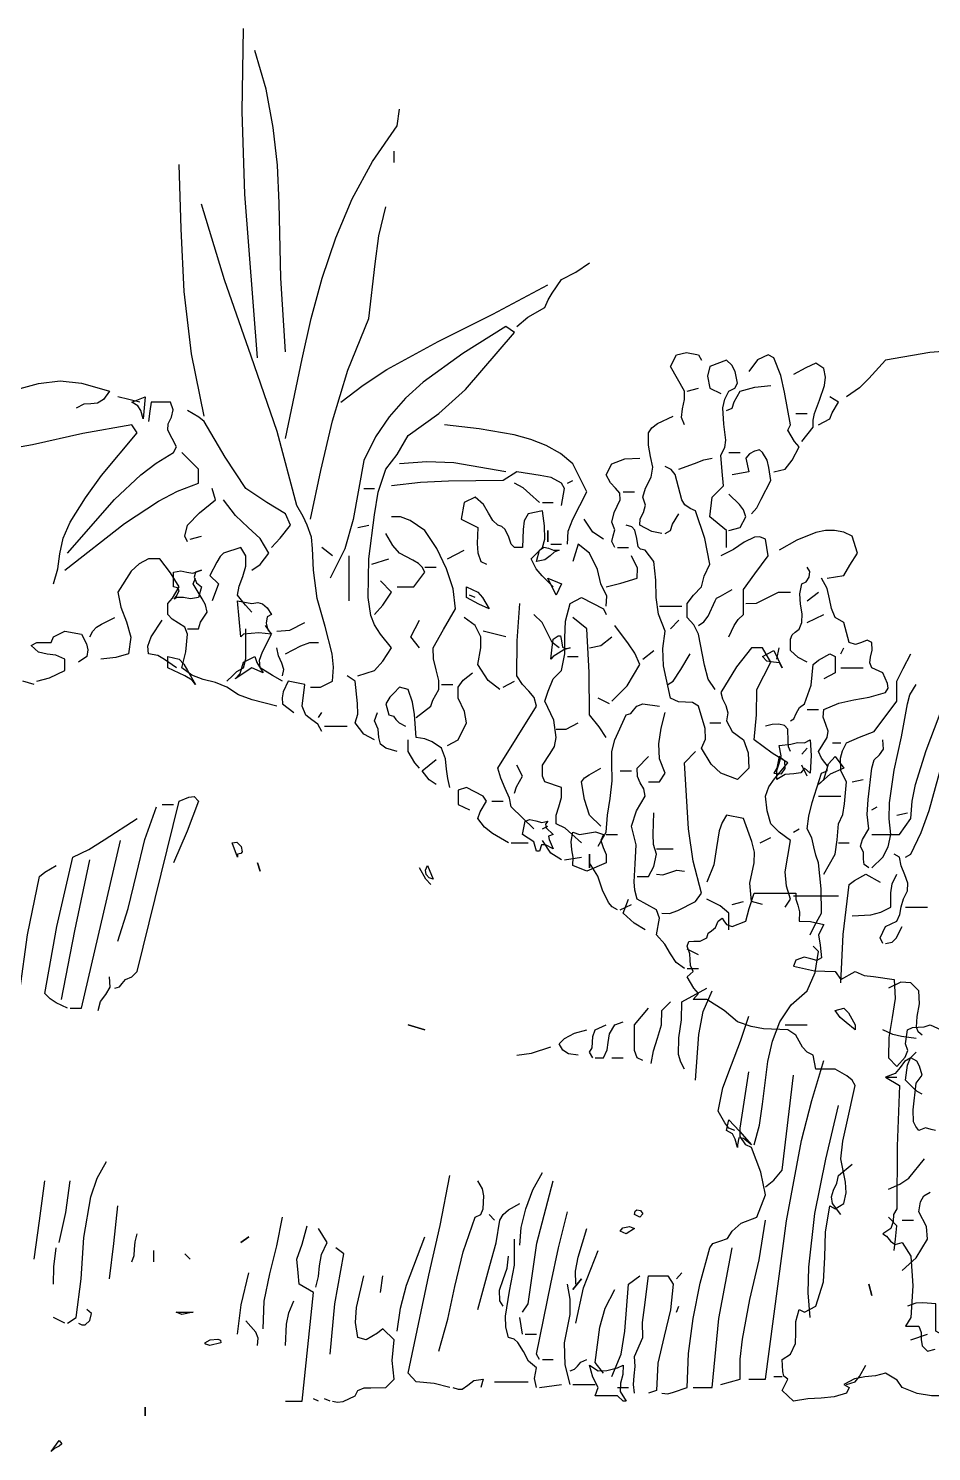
# Model space of a CAD drawing. Header units: millimetres. Extents: x 577 to 2337, y 236 to 943.
# Drawn here: x 819.199 to 819.633, y 706.354 to 707.037 of the extents above; entities that cross this region are included whole.
import ezdxf

# ---------------------------------------------------------------- set-up
doc = ezdxf.new("R2010")
doc.units = ezdxf.units.MM
doc.header["$LTSCALE"] = 0.01
doc.linetypes.add('SOLID_LINE', pattern=[0])
doc.layers.add('06-Furn', color=4, linetype='Continuous')

# ---------------------------------------------------------------- blocks, each defined once
blk = doc.blocks.new('Tree 17')
at = {"layer": '06-Furn', "color": 88, "linetype": 'SOLID_LINE'}
for p, q in [((839.80764, 582.54712), (839.80942, 582.54953)), ((839.80942, 582.54829), (839.80841, 582.54782)), ((839.80942, 582.54953), (839.81004, 582.54883)), ((839.81004, 582.54883), (839.80942, 582.54829)), ((839.80841, 582.54782), (839.80764, 582.54712))]:
    blk.add_line(p, q, dxfattribs=at)
for points in [[(839.85281, 582.78656), (839.85009, 582.82242), (839.84947, 582.84051), (839.84978, 582.85867)], [(839.85894, 582.78788), (839.85793, 582.80403), (839.85762, 582.82041), (839.85723, 582.82871), (839.8563, 582.83702), (839.85475, 582.8454), (839.85226, 582.85386)], [(839.85894, 582.76887), (839.86259, 582.78633), (839.8646, 582.79518), (839.86701, 582.80403), (839.86996, 582.8128), (839.87353, 582.82134), (839.87803, 582.82956), (839.88339, 582.83732), (839.88393, 582.84098)], [(839.88277, 582.82933), (839.88277, 582.83181)], [(839.84117, 582.77376), (839.83837, 582.78742), (839.83682, 582.80108), (839.83612, 582.81482), (839.83566, 582.82887)], [(839.86445, 582.71446), (839.86662, 582.71446), (839.86926, 582.71578), (839.86949, 582.71881), (839.86918, 582.72176), (839.86763, 582.72773), (839.86592, 582.73387), (839.86507, 582.74007), (839.86491, 582.74481), (839.86468, 582.74729), (839.86375, 582.74993), (839.86282, 582.7518), (839.86142, 582.7542), (839.85715, 582.77042), (839.85149, 582.78695), (839.84559, 582.80364), (839.84062, 582.82017)], [(839.86445, 582.75125), (839.8667, 582.76188), (839.86926, 582.77275), (839.8726, 582.78385), (839.87725, 582.79518), (839.87857, 582.80713), (839.87943, 582.81326), (839.8809, 582.81963)], [(839.90962, 582.79339), (839.91203, 582.79549), (839.91575, 582.79759), (839.91645, 582.79929), (839.91738, 582.80069), (839.9194, 582.80372), (839.9225, 582.80535), (839.92553, 582.80737)], [(839.87112, 582.77686), (839.87594, 582.78059), (839.88114, 582.78401), (839.89239, 582.79014), (839.90434, 582.79611), (839.91637, 582.80256)], [(839.87477, 582.71694), (839.87842, 582.71811), (839.88028, 582.72013), (839.88215, 582.72308), (839.87974, 582.7261), (839.87842, 582.72812), (839.87764, 582.73014), (839.8771, 582.7341), (839.87725, 582.74256), (839.87842, 582.75218), (839.87927, 582.75715), (839.8809, 582.7622), (839.88339, 582.76538), (839.88579, 582.76957), (839.89255, 582.77438), (839.89837, 582.77966), (839.90908, 582.79208), (839.90722, 582.79339), (839.89782, 582.7875), (839.88913, 582.78121), (839.88525, 582.77772), (839.88168, 582.77368), (839.87865, 582.76926), (839.87609, 582.76406), (839.87376, 582.75117), (839.87198, 582.74473), (839.86872, 582.73829)], [(839.94633, 582.7719), (839.94563, 582.77352), (839.94587, 582.77539), (839.94633, 582.77741), (839.94633, 582.77927), (839.94323, 582.7847), (839.94455, 582.78719), (839.94672, 582.78773), (839.94936, 582.78719), (839.95006, 582.78602)], [(839.95549, 582.74504), (839.95549, 582.74877), (839.95184, 582.75172), (839.95239, 582.75606), (839.95487, 582.75855), (839.95456, 582.76165), (839.95425, 582.76522), (839.95511, 582.76693), (839.95534, 582.76856), (839.95495, 582.77205), (839.95471, 582.77562), (839.95511, 582.77748), (839.95603, 582.77927), (839.95735, 582.77989), (839.9579, 582.78105), (839.95743, 582.78354), (839.95666, 582.78494), (839.95549, 582.78602), (839.95184, 582.7847), (839.95138, 582.78253), (839.95184, 582.77989), (839.95425, 582.77873)], [(839.96589, 582.76157), (839.96838, 582.7622), (839.96985, 582.76414), (839.9714, 582.76708), (839.97039, 582.76825), (839.96892, 582.77073), (839.96954, 582.7719), (839.96822, 582.77904), (839.96737, 582.78269), (839.96589, 582.78656), (839.96465, 582.78719), (839.96232, 582.7861), (839.96038, 582.78354)], [(839.97202, 582.76825), (839.97451, 582.77135), (839.97451, 582.7729), (839.97474, 582.77438), (839.9759, 582.77733), (839.97699, 582.78051), (839.97715, 582.7823), (839.97684, 582.78424), (839.97505, 582.7854), (839.97288, 582.78439), (839.97016, 582.78292)], [(839.80818, 582.73712), (839.80911, 582.74038), (839.80958, 582.74365), (839.81027, 582.74706), (839.81183, 582.75055), (839.81516, 582.75591), (839.81873, 582.7608), (839.82649, 582.77011), (839.82533, 582.7719), (839.81462, 582.77003), (839.8036, 582.76755), (839.79242, 582.76553)], [(839.80011, 582.77966), (839.80492, 582.78098), (839.80965, 582.78152), (839.81431, 582.78105), (839.81718, 582.7802), (839.82044, 582.77927), (839.81912, 582.77741), (839.8178, 582.77663), (839.81633, 582.77648), (839.81485, 582.7764), (839.81315, 582.77554)], [(839.94688, 582.77927), (839.94936, 582.77989)], [(839.95549, 582.775), (839.95673, 582.77554), (839.9572, 582.77694), (839.95852, 582.77927), (839.9617, 582.78012), (839.96519, 582.78051)], [(839.81128, 582.7438), (839.82153, 582.75552), (839.82727, 582.76095), (839.83069, 582.76351), (839.83449, 582.76584), (839.83511, 582.76708), (839.83325, 582.77073), (839.83332, 582.77213), (839.83402, 582.7736), (839.83441, 582.77516), (839.83379, 582.77686), (839.8296, 582.77686), (839.82929, 582.77492), (839.82898, 582.77259)], [(839.82711, 582.77686), (839.8223, 582.77803)], [(839.82781, 582.77322), (839.82727, 582.775), (839.82665, 582.77609), (839.82533, 582.77686), (839.82828, 582.77803), (839.82781, 582.77322)], [(839.97567, 582.7719), (839.97815, 582.77322), (839.97862, 582.77454), (839.98002, 582.77686), (839.97815, 582.77803)], [(839.85591, 582.74504), (839.85777, 582.74706), (839.8601, 582.74993), (839.85894, 582.75242), (839.8549, 582.7549), (839.85032, 582.75793), (839.84574, 582.76483), (839.84117, 582.77259), (839.84, 582.7736), (839.83752, 582.775)], [(839.94137, 582.74807), (839.93919, 582.74853), (839.93656, 582.74993), (839.93663, 582.75133), (839.93733, 582.75272), (839.9378, 582.75428), (839.93718, 582.75606), (839.9378, 582.758), (839.93904, 582.76041), (839.93935, 582.76266), (839.93888, 582.76499), (839.93842, 582.76747), (839.93842, 582.77011), (839.93919, 582.77127), (839.94043, 582.77221), (839.94385, 582.77376)], [(839.97071, 582.77438), (839.97319, 582.77438)], [(839.92072, 582.74574), (839.92088, 582.74861), (839.92188, 582.75125), (839.92491, 582.75723), (839.92188, 582.76336), (839.91917, 582.76561), (839.91606, 582.76739), (839.91265, 582.76871), (839.909, 582.76972), (839.90139, 582.77104), (839.89379, 582.7719)], [(839.961, 582.75242), (839.96217, 582.75373), (839.9631, 582.7556), (839.96519, 582.75971), (839.96481, 582.76258), (839.96442, 582.76414), (839.96341, 582.76584), (839.96271, 582.76639), (839.96162, 582.76615), (839.96054, 582.76553), (839.95976, 582.7646), (839.96038, 582.76157), (839.95673, 582.76095)], [(839.81066, 582.74007), (839.8237, 582.75032), (839.83115, 582.75521), (839.83534, 582.75738), (839.83992, 582.75909), (839.83992, 582.7622), (839.83628, 582.76584)], [(839.90722, 582.76157), (839.8958, 582.76359), (839.88991, 582.76382), (839.88393, 582.76336)], [(839.93104, 582.74504), (839.93042, 582.74636), (839.93073, 582.7476), (839.93104, 582.74892), (839.93042, 582.75055), (839.93089, 582.75272), (839.93221, 582.75544), (839.93213, 582.75692), (839.9312, 582.758), (839.93011, 582.75917), (839.92918, 582.76095), (839.93042, 582.76336), (839.93322, 582.76444), (839.93656, 582.7646)], [(839.94509, 582.7622), (839.94851, 582.76344), (839.95052, 582.76421), (839.95239, 582.7646)], [(839.95603, 582.76584), (839.95852, 582.76584)], [(839.9194, 582.7542), (839.92002, 582.75793), (839.9194, 582.75909), (839.91715, 582.76033), (839.91474, 582.7608), (839.90962, 582.76157), (839.90659, 582.75971), (839.89464, 582.75956), (839.88851, 582.75925), (839.88215, 582.75855)], [(839.95301, 582.71392), (839.95153, 582.71625), (839.95068, 582.71927), (839.94936, 582.7261), (839.94835, 582.72812), (839.94688, 582.72975), (839.94688, 582.73278), (839.94827, 582.73464), (839.95006, 582.73642), (839.9506, 582.73876), (839.95184, 582.74139), (839.95076, 582.74698), (839.94874, 582.75304), (839.94758, 582.75358), (839.94641, 582.75435), (839.94571, 582.75544), (839.94501, 582.75824), (839.94424, 582.76103), (839.94339, 582.76212), (839.94207, 582.76274)], [(839.83752, 582.74628), (839.83697, 582.74752), (839.83752, 582.74993), (839.84015, 582.75265), (839.84365, 582.75544), (839.84295, 582.75793)], [(839.87609, 582.75793), (839.87842, 582.75793)], [(839.91459, 582.7549), (839.91249, 582.75676), (839.91102, 582.75808), (839.90908, 582.75909)], [(839.92072, 582.75909), (839.92188, 582.75971)], [(839.93291, 582.75723), (839.93539, 582.75723)], [(839.85157, 582.74007), (839.85343, 582.74132), (839.85529, 582.7438), (839.85343, 582.74698), (839.85079, 582.74939), (839.848, 582.75203), (839.84543, 582.75544)], [(839.91754, 582.73642), (839.91513, 582.73883), (839.91381, 582.74038), (839.91273, 582.74256), (839.91521, 582.74504), (839.91575, 582.7469), (839.91567, 582.74978), (839.91521, 582.75304), (839.9121, 582.75242), (839.91125, 582.75086), (839.91102, 582.749), (839.91086, 582.74504), (839.90908, 582.74504), (839.90838, 582.74574), (839.90784, 582.74729), (839.90706, 582.749), (839.90636, 582.74962), (839.90543, 582.74993), (839.90434, 582.75094), (839.90341, 582.75257), (839.90233, 582.75443), (839.90046, 582.75606), (839.89806, 582.7549), (839.89744, 582.75125), (839.90108, 582.74939), (839.90093, 582.74589), (839.90108, 582.74388), (839.9017, 582.74194), (839.90295, 582.74139)], [(839.91521, 582.7549), (839.91754, 582.7549)], [(839.95603, 582.74877), (839.95852, 582.74939), (839.95976, 582.75172), (839.95922, 582.75327), (839.95836, 582.75443), (839.95603, 582.75668)], [(839.88758, 582.70779), (839.89076, 582.71027), (839.89123, 582.71159), (839.89255, 582.71392), (839.89255, 582.71593), (839.89193, 582.71826), (839.89138, 582.72067), (839.8913, 582.72308), (839.89355, 582.72711), (839.89619, 582.73161), (839.89565, 582.73596), (839.89418, 582.74038), (839.89208, 582.74481), (839.88944, 582.74877), (839.88626, 582.75094), (839.88416, 582.75172), (839.88215, 582.75172)], [(839.92856, 582.7469), (839.92623, 582.74838), (839.92437, 582.75125)], [(839.94207, 582.74807), (839.94323, 582.74877), (839.94369, 582.75016), (839.94509, 582.75242)], [(839.87477, 582.74939), (839.87725, 582.74993)], [(839.88339, 582.73642), (839.88704, 582.73642), (839.88944, 582.73961), (839.8889, 582.74077), (839.88812, 582.74155), (839.88688, 582.74225), (839.88393, 582.7438), (839.88246, 582.74551), (839.8809, 582.74807)], [(839.91637, 582.74877), (839.91637, 582.74628), (839.91637, 582.74877)], [(839.96838, 582.66627), (839.96954, 582.66805), (839.96861, 582.67092), (839.96838, 582.67403), (839.96954, 582.68093), (839.96706, 582.68272), (839.96519, 582.68458), (839.96442, 582.68737), (839.96403, 582.69063), (839.96481, 582.69265), (839.96605, 582.69436), (839.96892, 582.69793), (839.9655, 582.70002), (839.96155, 582.7029), (839.96209, 582.70841), (839.96217, 582.71392), (839.96519, 582.71997), (839.96341, 582.72308), (839.961, 582.72308), (839.95767, 582.71889), (839.95425, 582.7133), (839.95464, 582.7119), (839.95534, 582.71042), (839.9558, 582.70887), (839.95549, 582.70709), (839.95673, 582.70476), (839.95922, 582.7029), (839.96023, 582.7001), (839.96038, 582.69676), (839.9579, 582.69428), (839.95425, 582.6956), (839.95215, 582.69762), (839.95006, 582.70111), (839.95091, 582.70305), (839.95084, 582.70538), (839.94936, 582.71027), (839.94804, 582.71112), (839.94657, 582.7112), (839.94501, 582.71128), (839.94323, 582.71206), (839.94175, 582.71912), (839.9416, 582.72292), (839.94207, 582.72672), (839.94059, 582.73045), (839.94012, 582.7341), (839.94005, 582.7379), (839.93958, 582.74194), (839.93772, 582.74442), (839.93671, 582.74465), (839.93616, 582.7452), (839.93586, 582.74698), (839.93547, 582.74884), (839.93477, 582.74954), (839.93353, 582.74993)], [(839.97753, 582.73829), (839.98118, 582.73891), (839.9825, 582.74116), (839.98421, 582.7438), (839.98305, 582.74752), (839.98118, 582.74838), (839.97917, 582.74877), (839.97715, 582.74877), (839.97505, 582.7483), (839.97094, 582.74667), (839.96706, 582.74442)], [(839.83814, 582.7469), (839.84062, 582.74752)], [(839.85157, 582.73091), (839.85025, 582.73239), (839.84846, 582.73464), (839.84885, 582.73658), (839.84962, 582.73868), (839.85032, 582.74093), (839.85032, 582.74325), (839.84916, 582.74504), (839.84543, 582.7438), (839.84466, 582.7431), (839.84396, 582.74186), (839.84241, 582.73891), (839.84427, 582.73712), (839.84295, 582.7334)], [(839.86926, 582.74325), (839.86693, 582.74504)], [(839.91389, 582.74194), (839.91459, 582.74442), (839.91552, 582.74512), (839.91653, 582.74489), (839.91761, 582.74442), (839.91886, 582.74442), (839.91777, 582.74403), (839.91692, 582.74318), (839.91575, 582.74233), (839.91389, 582.74194)], [(839.91707, 582.74574), (839.9194, 582.74574)], [(839.92918, 582.73223), (839.92933, 582.73441), (839.92801, 582.73712), (839.92724, 582.74023), (839.92553, 582.7438), (839.92305, 582.74574), (839.92188, 582.74194)], [(839.93167, 582.74504), (839.93407, 582.74504)], [(839.95603, 582.72548), (839.9572, 582.72797), (839.95805, 582.72929), (839.95922, 582.73037), (839.95922, 582.73588), (839.9617, 582.7393), (839.96465, 582.74325), (839.96403, 582.7469), (839.96279, 582.74737), (839.96162, 582.74729), (839.95937, 582.74621), (839.95705, 582.74457), (839.95425, 582.74325)], [(839.85708, 582.71027), (839.85164, 582.71167), (839.84869, 582.71275), (839.84613, 582.71446), (839.84365, 582.71547), (839.84093, 582.71617), (839.83845, 582.7171), (839.83628, 582.71873), (839.83713, 582.72222), (839.83752, 582.7261), (839.8369, 582.72758), (839.83558, 582.72851), (839.83418, 582.72936), (839.83325, 582.73037), (839.83325, 582.73278), (839.83426, 582.73394), (839.83566, 582.73642), (839.83379, 582.73953), (839.83146, 582.74256), (839.82898, 582.74256), (839.82696, 582.74147), (839.82518, 582.73984), (839.8223, 582.73526), (839.82292, 582.732), (839.82417, 582.72874), (839.8251, 582.7254), (839.82463, 582.72176), (839.82184, 582.72098), (839.81858, 582.72059)], [(839.87291, 582.7334), (839.87291, 582.74325)], [(839.87788, 582.74139), (839.8816, 582.74256)], [(839.89441, 582.74256), (839.89806, 582.74442)], [(839.92918, 582.73642), (839.93236, 582.7372), (839.93593, 582.73829), (839.93601, 582.74054), (839.93469, 582.74325)], [(839.83457, 582.73371), (839.83511, 582.73441), (839.83566, 582.73565), (839.83534, 582.73619), (839.83449, 582.73642), (839.83449, 582.73961), (839.83604, 582.73992), (839.83736, 582.73961), (839.83868, 582.73945), (839.84062, 582.74007), (839.8393, 582.73961), (839.83899, 582.73852), (839.83946, 582.73728), (839.84062, 582.73642), (839.83992, 582.7341), (839.83821, 582.73379), (839.83666, 582.7341), (839.83519, 582.7341), (839.83457, 582.73371)], [(839.83752, 582.72727), (839.83992, 582.72727), (839.84039, 582.72866), (839.84179, 582.73091), (839.84147, 582.73247), (839.8407, 582.73379), (839.83876, 582.73712), (839.8393, 582.73829)], [(839.88944, 582.74077), (839.89193, 582.74077)], [(839.91824, 582.73464), (839.91637, 582.73829), (839.9194, 582.73712), (839.91824, 582.73464)], [(839.97319, 582.71997), (839.97117, 582.72098), (839.96954, 582.72246), (839.96954, 582.72494), (839.96985, 582.72595), (839.97055, 582.72649), (839.9714, 582.72719), (839.97202, 582.72859), (839.9721, 582.73053), (839.97171, 582.73262), (839.97156, 582.73487), (839.97202, 582.73712), (839.97296, 582.73751), (839.97358, 582.73852), (839.97373, 582.73976), (839.97319, 582.74077)], [(839.97381, 582.66021), (839.97482, 582.66238), (839.97629, 582.66502), (839.97622, 582.6703), (839.97567, 582.67604), (839.97505, 582.67767), (839.97466, 582.67954), (839.9742, 582.68148), (839.97319, 582.68342), (839.9735, 582.68621), (839.97428, 582.68924), (839.97629, 582.6956), (839.97753, 582.69614), (839.97761, 582.69723), (839.97707, 582.698), (839.97629, 582.69894), (839.97567, 582.70041), (839.97753, 582.70344), (839.97777, 582.70484), (839.97722, 582.70631), (839.97668, 582.70786), (839.97684, 582.70957), (839.9801, 582.71097), (839.98336, 582.71167), (839.98677, 582.71229), (839.99034, 582.7133), (839.99089, 582.71423), (839.99073, 582.71524), (839.98972, 582.71757), (839.98732, 582.71873), (839.98685, 582.71982), (839.987, 582.72106), (839.98739, 582.72253), (839.98732, 582.72424), (839.9863, 582.72478), (839.98506, 582.72424), (839.98374, 582.72378), (839.98235, 582.72424), (839.98118, 582.72859), (839.97932, 582.72975), (839.97847, 582.73169), (839.97808, 582.73379), (839.97753, 582.73604), (839.97629, 582.73829)], [(839.87842, 582.73037), (839.88028, 582.73239), (839.88215, 582.73526), (839.87974, 582.73774)], [(839.90357, 582.73161), (839.90132, 582.73262), (839.8986, 582.7341), (839.8986, 582.73642), (839.90108, 582.73526), (839.90209, 582.7341), (839.90357, 582.73161)], [(839.94936, 582.72797), (839.95052, 582.72874), (839.95146, 582.72998), (839.95301, 582.7334), (839.95332, 582.73394), (839.95417, 582.73441), (839.95673, 582.73588)], [(839.95976, 582.73278), (839.96209, 582.73286), (839.96442, 582.73402), (839.9669, 582.73526), (839.96954, 582.73526)], [(839.97319, 582.7334), (839.97567, 582.73526)], [(839.84916, 582.72548), (839.84846, 582.7334), (839.85157, 582.73278), (839.85289, 582.73301), (839.85397, 582.7327), (839.85498, 582.73185), (839.85591, 582.73037), (839.85498, 582.72983), (839.85475, 582.72851), (839.85513, 582.72704), (839.85591, 582.7261), (839.85312, 582.72634), (839.84978, 582.7261), (839.84916, 582.72548)], [(839.90046, 582.7341), (839.89922, 582.73464)], [(839.91335, 582.68342), (839.90838, 582.68823), (839.90799, 582.69017), (839.90706, 582.69226), (839.90613, 582.69451), (839.90543, 582.69676), (839.91389, 582.71027), (839.91342, 582.71221), (839.91226, 582.71361), (839.91086, 582.71508), (839.90962, 582.71694), (839.9097, 582.72463), (839.91024, 582.73278)], [(839.92375, 582.68039), (839.92165, 582.68225), (839.92018, 582.68357), (839.91824, 582.68458), (839.91824, 582.68644), (839.91878, 582.6883), (839.9194, 582.69032), (839.9194, 582.69249), (839.91575, 582.69374), (839.91521, 582.69498), (839.91521, 582.69738), (839.91692, 582.69995), (839.91785, 582.7015), (839.91824, 582.70344), (839.91769, 582.70724), (839.91575, 582.71143), (839.91645, 582.71361), (839.91754, 582.71632), (839.9194, 582.71811), (839.9201, 582.72176), (839.9201, 582.72525), (839.92025, 582.7289), (839.92126, 582.73278), (839.92375, 582.7341), (839.92856, 582.73161), (839.92918, 582.73037)], [(839.94082, 582.73223), (839.94571, 582.73223)], [(839.81617, 582.72548), (839.81679, 582.72672), (839.81757, 582.72758), (839.81873, 582.72828), (839.8216, 582.72975)], [(839.83511, 582.71873), (839.83247, 582.72051), (839.831, 582.72137), (839.82898, 582.72176), (839.82882, 582.72346), (839.8296, 582.72548), (839.83201, 582.72913)], [(839.88828, 582.72308), (839.88642, 582.72548), (839.88828, 582.72913)], [(839.9059, 582.71392), (839.90333, 582.71593), (839.90108, 582.71943), (839.9017, 582.72308), (839.9017, 582.72548), (839.90046, 582.72797), (839.89806, 582.72975)], [(839.91886, 582.72308), (839.91738, 582.72424), (839.9163, 582.72626), (839.91513, 582.72859), (839.91335, 582.73037)], [(839.92918, 582.70344), (839.92763, 582.70577), (839.92553, 582.70841), (839.92546, 582.71764), (839.92491, 582.72727), (839.92188, 582.72975)], [(839.94323, 582.72727), (839.94509, 582.72913)], [(839.97319, 582.72859), (839.97684, 582.73037)], [(839.80453, 582.71578), (839.80732, 582.71648), (839.81066, 582.71811), (839.81066, 582.72059), (839.80872, 582.72145), (839.80678, 582.72168), (839.80492, 582.72214), (839.80329, 582.72362), (839.80453, 582.72424), (839.80764, 582.72424), (839.80818, 582.72548), (839.81066, 582.72672), (839.81431, 582.7261), (839.8154, 582.72393), (839.81571, 582.72261), (839.81547, 582.72121), (839.81369, 582.71997)], [(839.84613, 582.71578), (839.84745, 582.71702), (839.8483, 582.71787), (839.84978, 582.71873), (839.85032, 582.72067), (839.85032, 582.72276), (839.85032, 582.72727)], [(839.85832, 582.71578), (839.85614, 582.71702), (839.85343, 582.71873), (839.85327, 582.72036), (839.85397, 582.72222), (839.85591, 582.7261), (839.85459, 582.72797)], [(839.85708, 582.72672), (839.85995, 582.72696), (839.86321, 582.72859)], [(839.90722, 582.72548), (839.90225, 582.72672)], [(839.93042, 582.71143), (839.93376, 582.71477), (839.93656, 582.71943), (839.93547, 582.72191), (839.93407, 582.72393), (839.93104, 582.72797)], [(839.85832, 582.71694), (839.85863, 582.71834), (839.85816, 582.71974), (839.85746, 582.72129), (839.85708, 582.72308)], [(839.85894, 582.72176), (839.86235, 582.72354), (839.86429, 582.72424), (839.86623, 582.72424)], [(839.91707, 582.72059), (839.91731, 582.72253), (839.91754, 582.72494), (839.91863, 582.72572), (839.91917, 582.72572), (839.9194, 582.72463), (839.91963, 582.72323), (839.92018, 582.72292), (839.92126, 582.72308), (839.91987, 582.72261), (839.91754, 582.72121), (839.91707, 582.72059)], [(839.92553, 582.72308), (839.92801, 582.72362), (839.93042, 582.72548)], [(839.96651, 582.72059), (839.96706, 582.72308)], [(839.98056, 582.72176), (839.98118, 582.72308)], [(839.8393, 582.71508), (839.83853, 582.71601), (839.83697, 582.71694), (839.83325, 582.71873), (839.83325, 582.72121), (839.83566, 582.72059), (839.83674, 582.71951), (839.83752, 582.71811), (839.8393, 582.71508)], [(839.84792, 582.71632), (839.84908, 582.71749), (839.84978, 582.71997), (839.85226, 582.72121), (839.85273, 582.71989), (839.85405, 582.71757), (839.85157, 582.71873), (839.84792, 582.71632)], [(839.92072, 582.72121), (839.92305, 582.72121)], [(839.93718, 582.72059), (839.93958, 582.72246)], [(839.94269, 582.71508), (839.94385, 582.71578), (839.94548, 582.71834), (839.94758, 582.72176)], [(839.96768, 582.71873), (839.96713, 582.71982), (839.96581, 582.71997), (839.96434, 582.72013), (839.96341, 582.72121), (839.96589, 582.72246), (839.96768, 582.71873)], [(839.96954, 582.70709), (839.97024, 582.70755), (839.97078, 582.70872), (839.97148, 582.71004), (839.97257, 582.71081), (839.97404, 582.71493), (839.97451, 582.71943), (839.97567, 582.72036), (839.97815, 582.72176), (839.97932, 582.72121), (839.97932, 582.71757), (839.97684, 582.71632)], [(839.97684, 582.67356), (839.97932, 582.67791), (839.97971, 582.68101), (839.98002, 582.68458), (839.98095, 582.6866), (839.98134, 582.68892), (839.98181, 582.69374), (839.98056, 582.69614), (839.98049, 582.69894), (839.98087, 582.70049), (839.98181, 582.70228), (839.9846, 582.70352), (839.98786, 582.70476), (839.99283, 582.71143), (839.99283, 582.71578), (839.99415, 582.71857), (839.99585, 582.72176)], [(839.87842, 582.7029), (839.87609, 582.70414), (839.87423, 582.70662), (839.87477, 582.70856), (839.8747, 582.71089), (839.87423, 582.71578), (839.87244, 582.71694)], [(839.89441, 582.70166), (839.89674, 582.7029), (839.8986, 582.70662), (839.89814, 582.70911), (839.89674, 582.71206), (839.89674, 582.71446), (839.8979, 582.71601), (839.89992, 582.71757)], [(839.98056, 582.71873), (839.98545, 582.71873)], [(839.99469, 582.67721), (839.99585, 582.67791), (839.9981, 582.68264), (839.99989, 582.68745), (840.00268, 582.69754), (840.00532, 582.70794), (840.00866, 582.71811)], [(839.80399, 582.71508), (839.8015, 582.71578)], [(839.86693, 582.70476), (839.86608, 582.70639), (839.86476, 582.70732), (839.86344, 582.70833), (839.86259, 582.71027), (839.86321, 582.71508), (839.85956, 582.71578), (839.85847, 582.71345), (839.85824, 582.71213), (839.85832, 582.71081), (839.8608, 582.70895)], [(839.89495, 582.69249), (839.89449, 582.69444), (839.89425, 582.69653), (839.89402, 582.69878), (839.89309, 582.70111), (839.89107, 582.70251), (839.88944, 582.70313), (839.88758, 582.70344), (839.88719, 582.70848), (839.8868, 582.7112), (839.88579, 582.71392), (839.88393, 582.71446), (839.88269, 582.71314), (839.88183, 582.71229), (839.8809, 582.71081), (839.8816, 582.70841), (839.88261, 582.7081), (839.88315, 582.7074), (839.88385, 582.70662), (839.88525, 582.70592)], [(839.89309, 582.71508), (839.89557, 582.71508)], [(839.90659, 582.71446), (839.90908, 582.71578)], [(839.98732, 582.68218), (839.99337, 582.68218), (839.99585, 582.68574), (839.99616, 582.68947), (839.99686, 582.69319), (839.99919, 582.70057), (840.00206, 582.7081), (840.00439, 582.71578)], [(839.98732, 582.67488), (839.98972, 582.67721), (839.99089, 582.67954), (839.99151, 582.68218), (839.99112, 582.68566), (839.99119, 582.68916), (839.9922, 582.6963), (839.99383, 582.70359), (839.99515, 582.71081), (839.99562, 582.71275), (839.99702, 582.71508)], [(839.92988, 582.71081), (839.92739, 582.71206)], [(839.92739, 582.67969), (839.92918, 582.68272), (839.92949, 582.68644), (839.93003, 582.69009), (839.9305, 582.69397), (839.93042, 582.69793), (839.93042, 582.70041), (839.93104, 582.70297), (839.93353, 582.70841), (839.93454, 582.70872), (839.93516, 582.70942), (839.93586, 582.71027), (839.93718, 582.71081), (839.94082, 582.71027)], [(839.86623, 582.70779), (839.86693, 582.70895)], [(839.88339, 582.70041), (839.8809, 582.70111), (839.87974, 582.70196), (839.87943, 582.70344), (839.87927, 582.7053), (839.87842, 582.70709), (839.87912, 582.70895)], [(839.93842, 582.69374), (839.94082, 582.69374), (839.94207, 582.6956), (839.94082, 582.69878), (839.94067, 582.70204), (839.94121, 582.70546), (839.94207, 582.70895)], [(839.97319, 582.70957), (839.97567, 582.70957)], [(839.86748, 582.70592), (839.87244, 582.70592)], [(839.91824, 582.7053), (839.92041, 582.7053), (839.92305, 582.70662)], [(839.95184, 582.70662), (839.95425, 582.70662)], [(839.96954, 582.70041), (839.96907, 582.70142), (839.969, 582.70266), (839.96892, 582.7053), (839.96822, 582.70608), (839.96698, 582.70639), (839.9655, 582.70631), (839.96403, 582.70592)], [(839.88828, 582.69676), (839.88727, 582.69793), (839.88579, 582.70041), (839.88579, 582.7029)], [(839.96651, 582.69428), (839.96651, 582.69622), (839.96706, 582.69777), (839.96745, 582.6994), (839.96706, 582.70166), (839.96962, 582.70196), (839.97102, 582.70235), (839.97257, 582.70228), (839.97381, 582.7029), (839.97404, 582.69948), (839.97381, 582.6956), (839.97257, 582.69676), (839.97179, 582.69568), (839.97024, 582.69552), (839.96838, 582.69537), (839.96651, 582.69428)], [(839.97202, 582.69979), (839.97319, 582.70111)], [(839.9787, 582.70228), (839.98056, 582.70228)], [(839.98669, 582.67488), (839.98561, 582.67565), (839.98553, 582.67682), (839.98553, 582.67829), (839.98483, 582.67969), (839.9853, 582.68109), (839.98669, 582.68342), (839.9863, 582.6866), (839.98654, 582.68986), (839.98732, 582.69676), (839.98786, 582.69855), (839.98902, 582.69964), (839.98988, 582.70088), (839.98972, 582.7029)], [(839.89193, 582.69312), (839.89045, 582.6942), (839.8889, 582.69614), (839.89193, 582.69863)], [(839.94633, 582.65284), (839.94447, 582.65416), (839.94323, 582.6561), (839.94199, 582.65819), (839.9402, 582.66021), (839.94082, 582.66386), (839.9402, 582.66572), (839.93593, 582.66805), (839.93547, 582.66999), (839.93531, 582.67185), (839.93554, 582.67581), (839.9357, 582.67993), (839.93469, 582.68404), (839.93578, 582.68737), (839.93772, 582.69063), (839.93741, 582.69219), (839.93663, 582.69351), (839.93601, 582.6949), (839.93593, 582.69676), (839.93842, 582.69925)], [(839.94137, 582.66502), (839.943, 582.66495), (839.94486, 582.66557), (839.94874, 582.66751), (839.95006, 582.66937), (839.9482, 582.67635), (839.94719, 582.68342), (839.94633, 582.69793), (839.94874, 582.70041)], [(839.96651, 582.69676), (839.96589, 582.6956), (839.96752, 582.69552), (839.96838, 582.69669), (839.9683, 582.69824), (839.96706, 582.69925), (839.96651, 582.69676)], [(839.97567, 582.69312), (839.97684, 582.69428), (839.9773, 582.69591), (839.97785, 582.6977), (839.97932, 582.69925), (839.98118, 582.69676), (839.97823, 582.69545), (839.97567, 582.69312)], [(839.90908, 582.69125), (839.90954, 582.69265), (839.91086, 582.69498), (839.90962, 582.69738)], [(839.92801, 582.68404), (839.92553, 582.68644), (839.92445, 582.68986), (839.92375, 582.69374), (839.92445, 582.69459), (839.92546, 582.69529), (839.92801, 582.69676)], [(839.93221, 582.69614), (839.93469, 582.69614)], [(839.97319, 582.69498), (839.97202, 582.69738)], [(839.90776, 582.68039), (839.90427, 582.68241), (839.90256, 582.6838), (839.90108, 582.68574), (839.90155, 582.68714), (839.90295, 582.68947), (839.90225, 582.69063), (839.8986, 582.69249), (839.89674, 582.69195), (839.89674, 582.68877), (839.89922, 582.6876)], [(839.98305, 582.69374), (839.98545, 582.69428)], [(839.8216, 582.64857), (839.82262, 582.64888), (839.82324, 582.64958), (839.82394, 582.65043), (839.82533, 582.65105), (839.82649, 582.65222), (839.83566, 582.68947), (839.83783, 582.6904), (839.83899, 582.69055), (839.83992, 582.68947), (839.83744, 582.68295), (839.83449, 582.67604)], [(839.83201, 582.68877), (839.83449, 582.68877)], [(839.90411, 582.68947), (839.90659, 582.68947)], [(839.97567, 582.69063), (839.98056, 582.69063)], [(839.81128, 582.64422), (839.8088, 582.64538), (839.80748, 582.64624), (839.80632, 582.6474), (839.80895, 582.66207), (839.81245, 582.67721), (839.81594, 582.67892), (839.81928, 582.68101), (839.82649, 582.68574)], [(839.8223, 582.65889), (839.82456, 582.66603), (839.82634, 582.67356), (839.8282, 582.68109), (839.83076, 582.68823)], [(839.91389, 582.67853), (839.91335, 582.68062), (839.91086, 582.68218), (839.91141, 582.68512), (839.91249, 582.68551), (839.91374, 582.6852), (839.91505, 582.68481), (839.91637, 582.68512), (839.91591, 582.6845), (839.91606, 582.68365), (839.91754, 582.68218), (839.91653, 582.68186), (839.91669, 582.68109), (839.91754, 582.67907), (839.91591, 582.67993), (839.91498, 582.67993), (839.91459, 582.67853), (839.91389, 582.67853)], [(839.93593, 582.67302), (839.93842, 582.67302), (839.93958, 582.67519), (839.9402, 582.67791), (839.9395, 582.68), (839.93943, 582.68225), (839.93958, 582.68698)], [(839.96341, 582.66689), (839.961, 582.66751), (839.96062, 582.67154), (839.96155, 582.67604), (839.96162, 582.67837), (839.96108, 582.6807), (839.95922, 582.68574), (839.95549, 582.68644), (839.95456, 582.68481), (839.95394, 582.68303), (839.95332, 582.67938), (839.95277, 582.67558), (839.95122, 582.67178)], [(839.98732, 582.6876), (839.98848, 582.68823)], [(839.99283, 582.68644), (839.99515, 582.68698)], [(839.91521, 582.68342), (839.91637, 582.68404)], [(839.92491, 582.67418), (839.92188, 582.67542), (839.92196, 582.67721), (839.92165, 582.67884), (839.9215, 582.6807), (839.92188, 582.68272), (839.92336, 582.68218), (839.92507, 582.68248), (839.92685, 582.6828), (839.92856, 582.68218), (839.92801, 582.68086), (839.92848, 582.67938), (839.92918, 582.67783), (839.92918, 582.67604), (839.92491, 582.67418)], [(839.97016, 582.68272), (839.9714, 582.68342)], [(839.81183, 582.64422), (839.81431, 582.64422), (839.82285, 582.68093)], [(839.84846, 582.67721), (839.8473, 582.68039), (839.8483, 582.68055), (839.84924, 582.67961), (839.84947, 582.67845), (839.84916, 582.67806), (839.84846, 582.67791), (839.84846, 582.67721)], [(839.90838, 582.68039), (839.9121, 582.68039)], [(839.9194, 582.67667), (839.91707, 582.67814), (839.91521, 582.68093)], [(839.92918, 582.68218), (839.93167, 582.68218)], [(839.9402, 582.67907), (839.94385, 582.67907)], [(839.96287, 582.68039), (839.96519, 582.68156)], [(839.98002, 582.68039), (839.98235, 582.68039)], [(839.80996, 582.64608), (839.81283, 582.66114), (839.81617, 582.67667)], [(839.85343, 582.67418), (839.85281, 582.67604), (839.85343, 582.67418)], [(839.92002, 582.67667), (839.92375, 582.67721)], [(839.92553, 582.67791), (839.92553, 582.67488), (839.92553, 582.67791)], [(839.93167, 582.66572), (839.9305, 582.66634), (839.92965, 582.66735), (839.9284, 582.66999), (839.92732, 582.6731), (839.92553, 582.67604)], [(839.98972, 582.65835), (839.98918, 582.65959), (839.99034, 582.66207), (839.99283, 582.66324), (839.99345, 582.66471), (839.99376, 582.66634), (839.99422, 582.66813), (839.99515, 582.66991), (839.99523, 582.67154), (839.99453, 582.6734), (839.99376, 582.67535), (839.99337, 582.67721), (839.9922, 582.67791)], [(839.79599, 582.64608), (839.79964, 582.64608), (839.8008, 582.64795), (839.80251, 582.66021), (839.80515, 582.67302), (839.80632, 582.67395), (839.8088, 582.67542)], [(839.89076, 582.67123), (839.88967, 582.6724), (839.88828, 582.67488)], [(839.8913, 582.6724), (839.89045, 582.67271), (839.88975, 582.67348), (839.8896, 582.67441), (839.89006, 582.67542), (839.8913, 582.6724)], [(839.9402, 582.67356), (839.9416, 582.6734), (839.94307, 582.67387), (839.94463, 582.67441), (839.94633, 582.67418)], [(839.98056, 582.64973), (839.98103, 582.66029), (839.98235, 582.67123), (839.98351, 582.67216), (839.986, 582.67356), (839.98918, 582.67178)], [(839.98305, 582.6644), (839.98708, 582.66463), (839.98926, 582.66518), (839.99151, 582.66627), (839.99151, 582.66945), (839.99181, 582.67139), (839.99283, 582.67356)], [(839.93221, 582.66572), (839.93469, 582.66689)], [(839.93772, 582.66137), (839.93531, 582.66277), (839.93291, 582.66502), (839.93407, 582.66805)], [(839.97016, 582.55815), (839.96768, 582.56047), (839.96892, 582.56296), (839.96807, 582.56366), (839.96783, 582.56467), (839.96768, 582.5673), (839.96954, 582.56847), (839.97063, 582.5708), (839.97071, 582.57313), (839.97071, 582.57561), (839.9714, 582.57825), (839.97257, 582.57763), (839.97505, 582.57895), (839.97676, 582.5843), (839.97707, 582.58966), (839.97715, 582.59517), (839.97815, 582.60091), (839.97932, 582.60029), (839.98118, 582.60145), (839.98173, 582.60378), (839.98157, 582.60611), (839.98056, 582.61123), (839.98095, 582.61504), (839.98188, 582.619), (839.98367, 582.62723), (839.98305, 582.62839), (839.98188, 582.6294), (839.97932, 582.63087), (839.97505, 582.63087), (839.97451, 582.6339), (839.97319, 582.63452), (839.97218, 582.63568), (839.97071, 582.63825), (839.96892, 582.63941), (839.96364, 582.63964), (839.96092, 582.64019), (839.9579, 582.64119), (839.95503, 582.64368), (839.95122, 582.64608), (839.9482, 582.64608), (839.94936, 582.6474), (839.94835, 582.64857), (839.94688, 582.65105), (839.9482, 582.65222), (839.94765, 582.65354), (839.94758, 582.65478), (839.9475, 582.6561), (839.94688, 582.65773), (839.94726, 582.65881), (839.94835, 582.65889), (839.94975, 582.65889), (839.95122, 582.65959), (839.95153, 582.6606), (839.95223, 582.66114), (839.95309, 582.66184), (839.95371, 582.66324), (839.95456, 582.66386), (839.95495, 582.66331), (839.95549, 582.66254), (839.95673, 582.66207), (839.95976, 582.66324), (839.96046, 582.66603), (839.96155, 582.66937), (839.97071, 582.66937), (839.97071, 582.66805), (839.97109, 582.66673), (839.97148, 582.66525), (839.9714, 582.66324), (839.97389, 582.66316), (839.97684, 582.66254), (839.97567, 582.66021), (839.97598, 582.65796), (839.97629, 582.65524), (839.97528, 582.65462), (839.97396, 582.65501), (839.97249, 582.65532), (839.97071, 582.6547), (839.97016, 582.65338), (839.97474, 582.65237), (839.97932, 582.65222), (839.98056, 582.65043), (839.98367, 582.65222), (839.98561, 582.65136), (839.9877, 582.65113), (839.9922, 582.65043), (839.99244, 582.64632), (839.99181, 582.64213), (839.99104, 582.63778), (839.99096, 582.63328), (839.99283, 582.63142), (839.99461, 582.63343), (839.99523, 582.63491), (839.99469, 582.63638), (839.99515, 582.63941), (839.99624, 582.63995), (839.99748, 582.64003), (839.9988, 582.64011), (840.00012, 582.64057), (840.00253, 582.63941)], [(840.00128, 582.61744), (840.00028, 582.6176), (839.99904, 582.61799), (839.99764, 582.61744), (839.99694, 582.6183), (839.99647, 582.61931), (839.9964, 582.62195), (839.99702, 582.62777), (839.99834, 582.62955), (839.99779, 582.63149), (839.99717, 582.63258), (839.99585, 582.63328), (839.99445, 582.6325), (839.99352, 582.63118), (839.99244, 582.62986), (839.99034, 582.62909), (839.99337, 582.62723), (839.9929, 582.61395), (839.99283, 582.60029), (839.99205, 582.59905), (839.99197, 582.5975), (839.99151, 582.59594), (839.98972, 582.59478), (839.99057, 582.59424), (839.99143, 582.59315), (839.99244, 582.59245), (839.99399, 582.59292), (839.99585, 582.58989), (839.99632, 582.58337), (839.99585, 582.57646), (839.99469, 582.5746), (839.99764, 582.5746), (839.9981, 582.5732), (839.9981, 582.57165), (839.99834, 582.57026), (839.9995, 582.56909), (840.00121, 582.56956)], [(840.00617, 582.55931), (840.00036, 582.55931), (839.99725, 582.55985), (839.99399, 582.56117), (839.9929, 582.56273), (839.99034, 582.56428), (839.98809, 582.56373), (839.98576, 582.5635), (839.98351, 582.56303), (839.98118, 582.56179), (839.98235, 582.56117), (839.98181, 582.55993), (839.97909, 582.55908), (839.97622, 582.55884), (839.97334, 582.55869), (839.97016, 582.55815)], [(839.95603, 582.66137), (839.95603, 582.66502), (839.95409, 582.66657), (839.95122, 582.66805)], [(839.95673, 582.66689), (839.95922, 582.66751)], [(839.97016, 582.66875), (839.98002, 582.66875)], [(839.99469, 582.66627), (839.9995, 582.66627)], [(839.99034, 582.65835), (839.99181, 582.65866), (839.99267, 582.65951), (839.99399, 582.66207)], [(839.96155, 582.61426), (839.96271, 582.61861), (839.96341, 582.62319), (839.96457, 582.6325), (839.96558, 582.637), (839.96721, 582.64119), (839.9697, 582.64492), (839.97319, 582.64795), (839.9749, 582.65198), (839.97567, 582.65656), (839.97451, 582.65773)], [(839.94936, 582.65586), (839.94688, 582.6571)], [(839.81796, 582.64368), (839.8185, 582.64562), (839.81966, 582.64717), (839.8206, 582.6488), (839.82044, 582.65105)], [(839.94688, 582.65284), (839.94936, 582.65284)], [(839.94633, 582.63087), (839.94548, 582.63235), (839.94501, 582.63406), (839.94509, 582.6377), (839.94563, 582.64166), (839.94571, 582.64554), (839.95122, 582.64857)], [(839.94874, 582.62839), (839.94944, 582.6384), (839.95037, 582.64344), (839.95239, 582.64795)], [(839.99834, 582.63825), (839.99748, 582.63902), (839.99709, 582.64003), (839.99725, 582.64236), (839.99779, 582.64515), (839.99764, 582.64795), (839.99585, 582.64973), (839.99368, 582.64989), (839.99096, 582.64857)], [(839.93904, 582.63204), (839.9395, 582.63483), (839.94043, 582.63762), (839.94129, 582.64057), (839.94137, 582.64368), (839.94323, 582.64554)], [(839.93718, 582.63274), (839.93593, 582.63328), (839.93539, 582.63491), (839.93539, 582.63669), (839.93539, 582.64057), (839.93842, 582.64422)], [(839.95735, 582.61744), (839.95603, 582.61791), (839.95511, 582.61907), (839.95371, 582.62164), (839.95471, 582.62676), (839.95658, 582.6318), (839.9586, 582.637), (839.96038, 582.64244)], [(839.98367, 582.63941), (839.98173, 582.64104), (839.98041, 582.64213), (839.97932, 582.64368), (839.98118, 582.64422), (839.98219, 582.64314), (839.98367, 582.64057), (839.98367, 582.63941)], [(839.88944, 582.63941), (839.88579, 582.64057), (839.88944, 582.63941)], [(839.92305, 582.6339), (839.92095, 582.63421), (839.91971, 582.63499), (839.91886, 582.63638), (839.92002, 582.63755), (839.92227, 582.63871), (839.92491, 582.63941)], [(839.92623, 582.63328), (839.92553, 582.63452), (839.92608, 582.63553), (839.92615, 582.63677), (839.92623, 582.63801), (839.92677, 582.63941), (839.92918, 582.64057)], [(839.92677, 582.63328), (839.92856, 582.63328), (839.92941, 582.63506), (839.92957, 582.63669), (839.92988, 582.63855), (839.93104, 582.64057), (839.93291, 582.64119)], [(839.96838, 582.64057), (839.97319, 582.64057)], [(839.99702, 582.63755), (839.99383, 582.63801), (839.99189, 582.6384), (839.98972, 582.63941)], [(839.90962, 582.6339), (839.9128, 582.63436), (839.91707, 582.63576)], [(839.93042, 582.63328), (839.93291, 582.63328)], [(839.96038, 582.56296), (839.96403, 582.56296), (839.96861, 582.59765), (839.97195, 582.61519), (839.9742, 582.62396), (839.97684, 582.63274)], [(839.99834, 582.62536), (839.99725, 582.62591), (839.99647, 582.62668), (839.99469, 582.62839), (839.99515, 582.63172), (839.99577, 582.63328), (839.99702, 582.63452)], [(839.94137, 582.55993), (839.94269, 582.55978), (839.94393, 582.56009), (839.94688, 582.56117), (839.94719, 582.56862), (839.9482, 582.57623), (839.94975, 582.58399), (839.95184, 582.59175), (839.95254, 582.59268), (839.95402, 582.59315), (839.95573, 582.59377), (839.95673, 582.5954), (839.95875, 582.59711), (839.96217, 582.59843), (839.96403, 582.60332), (839.96302, 582.60828), (839.961, 582.61372), (839.95976, 582.61426), (839.95852, 582.61613), (839.95852, 582.61791), (839.96038, 582.63025)], [(839.96403, 582.6051), (839.96589, 582.6065), (839.96768, 582.60875), (839.97016, 582.62955)], [(839.99034, 582.62909), (839.99283, 582.62909)], [(839.97381, 582.57646), (839.97342, 582.5819), (839.9735, 582.58749), (839.97482, 582.59921), (839.97722, 582.61116), (839.98002, 582.62288)], [(839.9579, 582.61372), (839.95743, 582.61551), (839.95681, 582.61667), (839.95549, 582.61744), (839.95603, 582.61977), (839.95836, 582.61729), (839.961, 582.61426), (839.95922, 582.61566), (839.95821, 582.61581), (839.9579, 582.61426), (839.9579, 582.61372)], [(839.81128, 582.57522), (839.81315, 582.57646), (839.81423, 582.58492), (839.81485, 582.594), (839.81633, 582.60285), (839.81773, 582.60697), (839.81982, 582.61061)], [(839.99096, 582.60456), (839.99345, 582.60565), (839.99539, 582.60697), (839.99888, 582.61123)], [(839.89495, 582.56117), (839.89154, 582.56203), (839.88758, 582.56241), (839.88579, 582.56428), (839.89037, 582.5857), (839.89286, 582.59664), (839.89495, 582.60759)], [(839.91024, 582.5923), (839.91055, 582.59618), (839.91156, 582.60029), (839.91311, 582.60441), (839.91521, 582.60821)], [(839.98056, 582.59905), (839.9787, 582.60145), (839.97847, 582.60285), (839.97893, 582.60433), (839.97963, 582.60588), (839.98002, 582.60759), (839.98305, 582.61007)], [(839.80399, 582.58927), (839.80515, 582.59765), (839.80632, 582.60642)], [(839.80942, 582.59292), (839.8109, 582.59944), (839.81183, 582.60642)], [(839.89255, 582.56909), (839.89449, 582.57607), (839.89604, 582.58329), (839.8979, 582.59082), (839.90046, 582.59843), (839.9017, 582.59905), (839.90225, 582.60029), (839.9024, 582.60309), (839.90209, 582.60464), (839.90108, 582.60642)], [(839.91086, 582.57763), (839.9121, 582.57949), (839.91397, 582.59276), (839.91754, 582.60642)], [(839.90108, 582.57825), (839.90372, 582.58787), (839.90512, 582.59284), (839.9059, 582.59781), (839.90659, 582.59905), (839.90776, 582.60006), (839.91024, 582.60145)], [(839.99399, 582.58679), (839.99702, 582.5895), (839.9995, 582.59362), (839.99927, 582.59641), (839.99764, 582.59959), (839.99795, 582.60177), (839.99872, 582.60309), (840.00012, 582.60394)], [(839.82044, 582.58492), (839.82137, 582.59268), (839.8223, 582.60091)], [(839.85405, 582.57398), (839.85428, 582.58003), (839.85552, 582.58601), (839.85708, 582.59214), (839.85832, 582.59843)], [(839.90473, 582.59781), (839.90357, 582.59905)], [(839.91459, 582.5673), (839.91389, 582.56847), (839.91707, 582.58384), (839.9187, 582.59175), (839.92072, 582.59959)], [(839.93656, 582.59843), (839.93539, 582.59905), (839.93554, 582.59975), (839.93586, 582.60006), (839.93671, 582.5999), (839.93718, 582.59913), (839.93656, 582.59843)], [(839.9922, 582.59113), (839.99251, 582.59362), (839.99283, 582.59657), (839.99096, 582.59843)], [(839.85894, 582.55815), (839.86259, 582.55815), (839.86507, 582.58197), (839.86197, 582.58376), (839.86173, 582.58624), (839.86142, 582.58927), (839.86259, 582.59253), (839.86375, 582.59657)], [(839.86561, 582.58314), (839.86623, 582.58547), (839.86639, 582.58779), (839.86685, 582.59028), (839.8681, 582.59292), (839.86623, 582.59594)], [(839.9225, 582.58376), (839.92243, 582.58663), (839.92305, 582.58966), (839.92491, 582.59594)], [(839.93353, 582.59478), (839.93221, 582.5954), (839.93283, 582.5961), (839.9343, 582.59641), (839.93539, 582.59594), (839.93353, 582.59478)], [(839.95425, 582.56179), (839.95852, 582.56296), (839.95852, 582.56738), (839.95898, 582.57173), (839.96062, 582.58042), (839.96263, 582.58911), (839.96403, 582.59781)], [(839.99399, 582.59781), (839.99647, 582.59781)], [(839.82533, 582.58865), (839.82587, 582.59005), (839.82595, 582.59144), (839.82603, 582.593), (839.82649, 582.59478)], [(839.84916, 582.59292), (839.85094, 582.59416), (839.84916, 582.59292)], [(839.88339, 582.57344), (839.88416, 582.57848), (839.88548, 582.58353), (839.88944, 582.59416)], [(839.91389, 582.56117), (839.9135, 582.56311), (839.91389, 582.56544), (839.91218, 582.56692), (839.9111, 582.56901), (839.90985, 582.57103), (839.909, 582.57173), (839.90776, 582.57212), (839.90722, 582.57437), (839.90714, 582.57677), (839.90799, 582.58221), (839.90908, 582.58795), (839.90908, 582.59362)], [(839.80818, 582.58376), (839.80826, 582.58756), (839.8088, 582.59175)], [(839.83014, 582.58865), (839.83014, 582.59113)], [(839.83814, 582.58927), (839.83697, 582.59043)], [(839.86872, 582.56847), (839.8698, 582.57949), (839.87174, 582.59043), (839.86996, 582.59175)], [(839.90659, 582.57895), (839.9059, 582.58011), (839.90582, 582.58244), (839.90659, 582.58477), (839.90753, 582.58725), (839.90776, 582.58989)], [(839.9225, 582.57522), (839.92421, 582.58298), (839.92739, 582.59113)], [(839.9482, 582.56117), (839.95239, 582.56117), (839.95386, 582.57623), (839.95673, 582.59175)], [(839.84846, 582.57282), (839.84924, 582.57926), (839.85094, 582.58624)], [(839.86926, 582.55815), (839.87035, 582.55791), (839.87159, 582.55807), (839.87423, 582.55931), (839.87477, 582.56047), (839.87617, 582.56109), (839.87764, 582.56109), (839.8809, 582.56117), (839.88277, 582.56296), (839.8823, 582.56707), (839.88277, 582.57157), (839.88028, 582.57398), (839.87912, 582.57305), (839.87663, 582.57157), (839.87477, 582.57212), (839.87431, 582.57538), (839.87454, 582.57864), (839.87609, 582.58562)], [(839.87974, 582.58197), (839.88028, 582.58562)], [(839.93042, 582.56358), (839.93244, 582.56847), (839.93322, 582.57351), (839.93407, 582.58376), (839.93656, 582.58562)], [(839.93539, 582.55993), (839.93516, 582.56179), (839.93531, 582.56373), (839.93554, 582.56575), (839.93539, 582.56792), (839.93718, 582.57212), (839.9371, 582.57538), (839.93756, 582.57864), (839.93842, 582.58562), (839.94269, 582.58562), (839.94385, 582.58376), (839.94323, 582.57817), (839.94183, 582.57235), (839.94051, 582.56645), (839.9402, 582.56047), (839.93842, 582.55993)], [(839.94455, 582.58492), (839.94571, 582.58624)], [(839.92126, 582.56179), (839.92018, 582.56614), (839.92002, 582.57095), (839.92126, 582.57716), (839.92126, 582.5805), (839.92072, 582.58376)], [(839.92188, 582.5826), (839.92375, 582.58492), (839.92188, 582.5826)], [(839.92856, 582.56428), (839.92677, 582.56661), (839.92778, 582.57437), (839.92895, 582.57848), (839.93104, 582.5826)], [(839.98732, 582.58128), (839.98669, 582.58376), (839.98732, 582.58128)], [(839.85894, 582.57033), (839.85917, 582.57499), (839.85972, 582.57747), (839.8608, 582.58011)], [(840.00315, 582.56661), (840.00423, 582.56901), (840.00439, 582.57049), (840.00385, 582.57212), (840.00136, 582.57344), (840.00136, 582.57949), (839.99849, 582.57965), (839.99694, 582.57957), (839.99515, 582.57895)], [(839.81066, 582.57522), (839.80818, 582.57646)], [(839.81369, 582.57522), (839.81439, 582.57483), (839.81509, 582.57483), (839.81617, 582.57584), (839.81648, 582.57732), (839.81547, 582.57825)], [(839.83628, 582.57709), (839.83503, 582.57763), (839.83589, 582.57763), (839.83876, 582.57763), (839.83628, 582.57709)], [(839.91086, 582.57282), (839.91024, 582.57646)], [(839.94455, 582.57763), (839.94509, 582.57895)], [(839.85281, 582.57033), (839.85296, 582.57196), (839.85249, 582.57328), (839.85032, 582.57577)], [(839.84241, 582.57033), (839.84155, 582.57064), (839.84132, 582.57095), (839.84249, 582.57157), (839.84419, 582.57173), (839.84473, 582.5715), (839.84481, 582.57095), (839.84241, 582.57033)], [(839.91141, 582.57282), (839.91389, 582.57282)], [(839.99585, 582.57157), (839.9995, 582.57282)], [(839.91521, 582.5673), (839.91754, 582.5673)], [(839.92126, 582.56482), (839.92227, 582.56513), (839.92289, 582.56583), (839.92359, 582.56668), (839.92491, 582.5673)], [(839.93291, 582.55815), (839.93167, 582.55931), (839.92677, 582.55931), (839.92739, 582.56117), (839.92623, 582.56342), (839.92553, 582.56606), (839.92739, 582.56482), (839.92933, 582.5649), (839.93167, 582.56544), (839.93291, 582.56606), (839.93283, 582.56397), (839.93229, 582.56211), (839.93221, 582.56024), (839.93353, 582.55815), (839.93291, 582.55815)], [(839.98181, 582.56179), (839.98367, 582.56241), (839.9846, 582.56358), (839.986, 582.56606)], [(839.89557, 582.56117), (839.89674, 582.56079), (839.89767, 582.56079), (839.89891, 582.56164), (839.90023, 582.56265), (839.90225, 582.56296), (839.9017, 582.56117)], [(839.90473, 582.56241), (839.9121, 582.56241)], [(839.91459, 582.56117), (839.9194, 582.56179)], [(839.92188, 582.56179), (839.92677, 582.56179)], [(839.93167, 582.56117), (839.93407, 582.56117)], [(839.96589, 582.56358), (839.96768, 582.56358)], [(839.86623, 582.55815), (839.86507, 582.55869)], [(839.86872, 582.55815), (839.86748, 582.55869)], [(839.82828, 582.55496), (839.82828, 582.55683), (839.82828, 582.55496)]]:
    blk.add_lwpolyline(points, dxfattribs=at)
at = {"layer": '06-Furn', "color": 251, "linetype": 'SOLID_LINE'}
blk.add_lwpolyline([(840.14557, 582.74194), (840.13595, 582.74473), (840.12632, 582.74807), (840.10692, 582.75606), (840.08744, 582.76483), (840.06796, 582.77345), (840.05825, 582.77741), (840.04848, 582.78082), (840.03877, 582.78385), (840.02907, 582.7861), (840.01937, 582.78765), (840.00967, 582.7882), (840.00485, 582.78812), (840.00004, 582.78773), (839.99034, 582.78602), (839.98669, 582.78206), (839.9846, 582.77997), (839.98181, 582.77803)], dxfattribs=at)

msp = doc.modelspace()

# ---------------------------------------------------------------- block references
at = {"layer": '06-Furn', "color": 241, "xscale": 2.193109028098118, "yscale": 2.193109028098118, "zscale": 2.193109028098118}
msp.add_blockref('Tree 17', (-1022.57952, -571.2355), dxfattribs=at)

doc.saveas('drawing.dxf')
